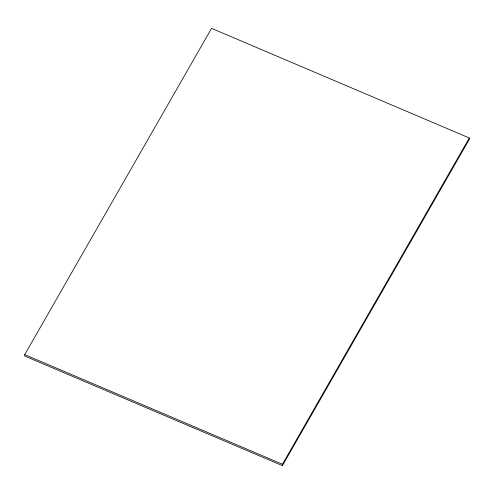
<?xml version="1.0" encoding="UTF-8"?>
<svg xmlns="http://www.w3.org/2000/svg" width="494" height="494" viewBox="0 0 494 494"><rect width="100%" height="100%" fill="white"/><g stroke="black" fill="none" stroke-linecap="round" stroke-linejoin="round"><path stroke-width="0.74" d="M24.719 354.63L24.7 356.026L282.432 465.632L469.281 139.37L469.3 137.974L211.568 28.368L24.719 354.63L282.445 464.237L282.432 465.632M282.445 464.237L469.3 137.974"/></g></svg>
